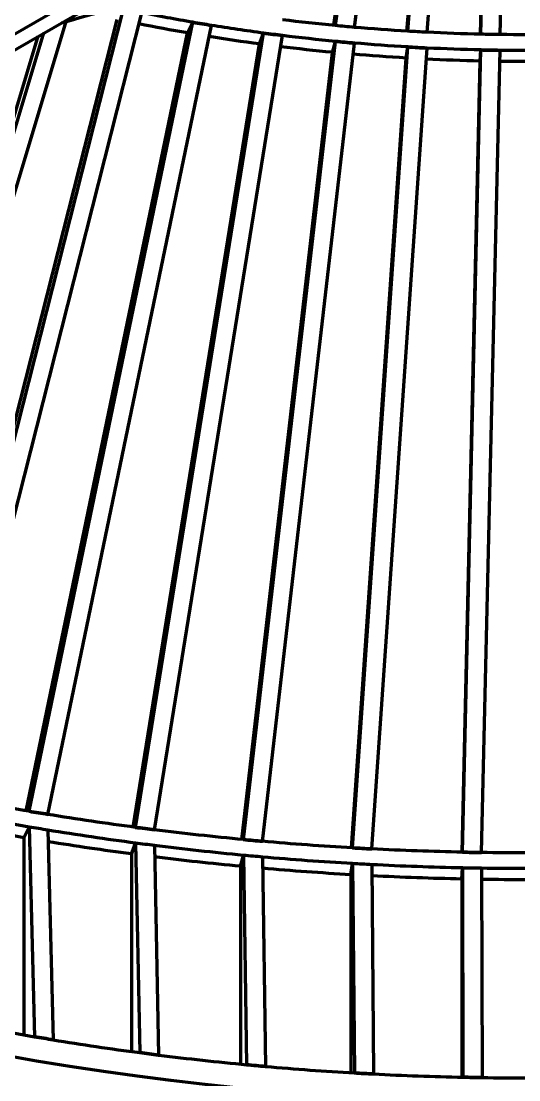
# Model space of a CAD drawing. Header units: inches. Extents: x -0.1 to 57.6, y -5.7 to 33.1.
# Drawn here: x 40.671 to 42.706, y 4.757 to 9.084 of the extents above; entities that cross this region are included whole.
import ezdxf

# ---------------------------------------------------------------- set-up
doc = ezdxf.new("R2010")
doc.units = ezdxf.units.IN
doc.header["$LTSCALE"] = 0.75
doc.header["$MEASUREMENT"] = 0
doc.layers.add('Visible', color=7, linetype='Continuous', lineweight=70)

msp = doc.modelspace()

# ---------------------------------------------------------------- linework, layer by layer
at = {"layer": 'Visible', "extrusion": (0, 0.817547, -0.575862)}
for p, q in [((44.8607, 11.4596), (27.8345, 1.6548)), ((27.9458, 1.6548), (44.8607, 11.3954)), ((42.6292, 9.0295), (42.6416, 9.4897)), ((42.3306, 9.0389), (42.3631, 9.4403)), ((42.5492, 9.031), (42.5613, 9.476)), ((42.5505, 9.031), (42.5625, 9.4762)), ((42.2485, 9.0434), (42.2794, 9.4244)), ((42.2522, 9.0432), (42.2832, 9.4252)), ((41.9496, 9.0668), (41.9902, 9.3661)), ((41.9558, 9.0662), (41.9966, 9.3675)), ((42.0336, 9.0591), (42.0776, 9.3843)), ((40.2768, 5.9361), (41.0898, 9.1343)), ((40.2768, 5.9361), (41.0898, 9.1343)), ((40.2618, 5.9393), (41.0631, 9.0916)), ((40.2618, 5.9393), (41.0631, 9.0916)), ((40.3509, 5.9208), (41.1639, 9.1189)), ((40.3509, 5.9208), (41.1639, 9.1189)), ((39.9317, 6.0148), (40.8555, 9.0832)), ((39.9317, 6.0148), (40.8555, 9.0832)), ((40.7038, 5.8547), (41.3734, 9.0797)), ((40.7038, 5.8547), (41.3734, 9.0797)), ((40.7795, 5.8421), (41.4491, 9.067)), ((40.7795, 5.8421), (41.4491, 9.067)), ((41.3515, 9.0362), (41.3734, 9.0797)), ((41.3515, 9.0362), (41.3734, 9.0797)), ((39.842, 6.0372), (40.7409, 9.023)), ((39.842, 6.0372), (40.7409, 9.023)), ((39.8595, 6.0328), (40.7636, 9.0361)), ((39.8595, 6.0328), (40.7636, 9.0361)), ((40.6914, 5.8569), (41.3515, 9.0362)), ((40.6914, 5.8569), (41.3515, 9.0362)), ((41.1389, 5.7889), (41.6625, 9.0355)), ((41.1389, 5.7889), (41.6625, 9.0355)), ((41.2158, 5.779), (41.7393, 9.0256)), ((41.2158, 5.779), (41.7393, 9.0256)), ((41.5803, 5.739), (41.9558, 9.0018)), ((41.5803, 5.739), (41.9558, 9.0018)), ((41.6453, 8.9912), (41.6625, 9.0355)), ((41.6453, 8.9912), (41.6625, 9.0355)), ((41.9435, 8.957), (41.9558, 9.0018)), ((41.9435, 8.957), (41.9558, 9.0018)), ((41.1291, 5.7902), (41.6453, 8.9912)), ((41.1291, 5.7902), (41.6453, 8.9912)), ((41.6581, 5.7319), (42.0336, 8.9947)), ((41.6581, 5.7319), (42.0336, 8.9947)), ((42.0263, 5.7051), (42.2522, 8.9788)), ((42.0263, 5.7051), (42.2522, 8.9788)), ((42.1047, 5.7009), (42.3306, 8.9746)), ((42.1047, 5.7009), (42.3306, 8.9746)), ((42.2448, 8.9337), (42.2522, 8.9788)), ((42.2448, 8.9337), (42.2522, 8.9788)), ((42.4751, 5.6874), (42.5505, 8.9666)), ((42.4751, 5.6874), (42.5505, 8.9666)), ((42.548, 8.9213), (42.5505, 8.9666)), ((42.548, 8.9213), (42.5505, 8.9666)), ((42.5538, 5.686), (42.6292, 8.9652)), ((42.5538, 5.686), (42.6292, 8.9652)), ((41.5733, 5.7397), (41.9435, 8.957)), ((41.5733, 5.7397), (41.9435, 8.957)), ((42.022, 5.7054), (42.2448, 8.9337)), ((42.022, 5.7054), (42.2448, 8.9337)), ((42.4737, 5.6875), (42.548, 8.9213)), ((42.4737, 5.6875), (42.548, 8.9213)), ((40.6819, 5.7468), (40.7038, 5.7904)), ((40.7038, 5.7904), (40.6819, 5.7468)), ((40.7038, 5.7904), (40.6819, 5.7468)), ((40.7038, 5.7904), (40.6819, 5.7468)), ((40.7038, 5.7904), (40.6819, 5.7468)), ((40.7038, 5.7904), (40.7258, 4.9333)), ((40.7038, 5.7904), (40.7258, 4.9333)), ((40.7038, 5.7904), (40.7258, 4.9333)), ((40.7038, 5.7904), (40.7258, 4.9333)), ((40.7038, 5.7904), (40.7258, 4.9333)), ((40.7795, 5.7777), (40.8014, 4.9207)), ((40.7795, 5.7777), (40.8014, 4.9207)), ((40.7795, 5.7777), (40.8014, 4.9207)), ((40.7795, 5.7777), (40.8014, 4.9207)), ((40.7795, 5.7777), (40.8014, 4.9207)), ((40.6819, 5.7468), (40.6819, 4.9409)), ((40.6819, 5.7468), (40.6819, 4.9409)), ((40.6819, 5.7468), (40.6819, 4.9409)), ((40.6819, 5.7468), (40.6819, 4.9409)), ((40.6819, 5.7468), (40.6819, 4.9409)), ((41.1218, 5.6803), (41.1389, 5.7246)), ((41.1389, 5.7246), (41.1218, 5.6803)), ((41.1389, 5.7246), (41.1218, 5.6803)), ((41.1389, 5.7246), (41.1218, 5.6803)), ((41.1389, 5.7246), (41.1218, 5.6803)), ((41.1389, 5.7246), (41.1561, 4.8682)), ((41.1389, 5.7246), (41.1561, 4.8682)), ((41.1389, 5.7246), (41.1561, 4.8682)), ((41.1389, 5.7246), (41.1561, 4.8682)), ((41.1389, 5.7246), (41.1561, 4.8682)), ((41.2158, 5.7147), (41.233, 4.8583)), ((41.2158, 5.7147), (41.233, 4.8583)), ((41.2158, 5.7147), (41.233, 4.8583)), ((41.2158, 5.7147), (41.233, 4.8583)), ((41.2158, 5.7147), (41.233, 4.8583)), ((41.1218, 5.6803), (41.1218, 4.8728)), ((41.1218, 5.6803), (41.1218, 4.8728)), ((41.1218, 5.6803), (41.1218, 4.8728)), ((41.1218, 5.6803), (41.1218, 4.8728)), ((41.1218, 5.6803), (41.1218, 4.8728)), ((41.568, 5.6298), (41.5803, 5.6746)), ((41.5803, 5.6746), (41.568, 5.6298)), ((41.5803, 5.6746), (41.568, 5.6298)), ((41.5803, 5.6746), (41.568, 5.6298)), ((41.5803, 5.6746), (41.568, 5.6298)), ((41.5803, 5.6746), (41.5927, 4.8188)), ((41.5803, 5.6746), (41.5927, 4.8188)), ((41.5803, 5.6746), (41.5927, 4.8188)), ((41.5803, 5.6746), (41.5927, 4.8188)), ((41.5803, 5.6746), (41.5927, 4.8188)), ((41.568, 5.6298), (41.568, 4.8212)), ((41.568, 5.6298), (41.568, 4.8212)), ((41.568, 5.6298), (41.568, 4.8212)), ((41.568, 5.6298), (41.568, 4.8212)), ((41.568, 5.6298), (41.568, 4.8212)), ((41.6581, 5.6675), (41.6704, 4.8117)), ((41.6581, 5.6675), (41.6704, 4.8117)), ((41.6581, 5.6675), (41.6704, 4.8117)), ((41.6581, 5.6675), (41.6704, 4.8117)), ((41.6581, 5.6675), (41.6704, 4.8117)), ((42.0189, 5.5956), (42.0263, 5.6407)), ((42.0263, 5.6407), (42.0189, 5.5956)), ((42.0263, 5.6407), (42.0189, 5.5956)), ((42.0263, 5.6407), (42.0189, 5.5956)), ((42.0263, 5.6407), (42.0189, 5.5956)), ((42.0263, 5.6407), (42.0337, 4.7853)), ((42.0263, 5.6407), (42.0337, 4.7853)), ((42.0263, 5.6407), (42.0337, 4.7853)), ((42.0263, 5.6407), (42.0337, 4.7853)), ((42.0263, 5.6407), (42.0337, 4.7853)), ((42.1047, 5.6365), (42.1121, 4.781)), ((42.1047, 5.6365), (42.1121, 4.781)), ((42.1047, 5.6365), (42.1121, 4.781)), ((42.1047, 5.6365), (42.1121, 4.781)), ((42.1047, 5.6365), (42.1121, 4.781)), ((42.0189, 5.5956), (42.0189, 4.7862)), ((42.0189, 5.5956), (42.0189, 4.7862)), ((42.0189, 5.5956), (42.0189, 4.7862)), ((42.0189, 5.5956), (42.0189, 4.7862)), ((42.0189, 5.5956), (42.0189, 4.7862)), ((42.4726, 5.5777), (42.4751, 5.6231)), ((42.4751, 5.6231), (42.4726, 5.5777)), ((42.4751, 5.6231), (42.4726, 5.5777)), ((42.4751, 5.6231), (42.4726, 5.5777)), ((42.4751, 5.6231), (42.4726, 5.5777)), ((42.4751, 5.6231), (42.4776, 4.7678)), ((42.4751, 5.6231), (42.4776, 4.7678)), ((42.4751, 5.6231), (42.4776, 4.7678)), ((42.4751, 5.6231), (42.4776, 4.7678)), ((42.4751, 5.6231), (42.4776, 4.7678)), ((42.5538, 5.6216), (42.5563, 4.7664)), ((42.5538, 5.6216), (42.5563, 4.7664)), ((42.5538, 5.6216), (42.5563, 4.7664)), ((42.5538, 5.6216), (42.5563, 4.7664)), ((42.5538, 5.6216), (42.5563, 4.7664)), ((42.4726, 5.5777), (42.4726, 4.7679)), ((42.4726, 5.5777), (42.4726, 4.7679)), ((42.4726, 5.5777), (42.4726, 4.7679)), ((42.4726, 5.5777), (42.4726, 4.7679)), ((42.4726, 5.5777), (42.4726, 4.7679))]:
    msp.add_line(p, q, dxfattribs=at)
at = {"layer": 'Visible', "extrusion": (-3.61307e-16, 3.46945e-16, -1)}
for centre, major_axis, start_param, end_param in [((42.7394, 11.7059), (4.7606, 0), 1.86181, 1.908101), ((42.7394, 11.7703), (-4.7606, 0), -1.405447, -1.359155), ((42.7394, 11.7703), (-4.7606, 0), -1.468279, -1.421987), ((42.7394, 11.7059), (4.7606, 0), 1.782438, 1.798978), ((42.7394, 11.7059), (-4.7606, 0), -1.405447, -1.359155), ((42.7394, 11.7059), (-4.7606, 0), -1.468279, -1.421987)]:
    msp.add_ellipse(centre, major_axis=major_axis, ratio=0.575862, start_param=start_param, end_param=end_param, dxfattribs=at)
at = {"layer": 'Visible', "extrusion": (-2.91684e-16, 4.85723e-16, -1)}
for major_axis, start_param, end_param in [((-4.8394, 0), -1.279918, -1.236652), ((4.8394, 0), 1.736011, 1.780492)]:
    msp.add_ellipse((42.7394, 11.7059), major_axis=major_axis, ratio=0.575862, start_param=start_param, end_param=end_param, dxfattribs=at)
at = {"layer": 'Visible', "extrusion": (-2.91918e-16, 6.245e-16, -1)}
for centre, major_axis, start_param, end_param in [((42.7394, 11.7059), (-4.7606, 0), -1.296323, -1.279783), ((42.7394, 11.7703), (-4.7606, 0), -1.484819, -1.468279), ((42.7394, 11.7703), (4.7606, 0), 1.610482, 1.656774), ((42.7394, 11.7703), (4.7606, 0), 1.593942, 1.610482), ((42.7394, 11.7703), (-4.7606, 0), 4.689243, 4.735535), ((42.7394, 11.7059), (-4.7606, 0), -1.484819, -1.468279), ((42.7394, 11.7059), (4.7606, 0), 1.610482, 1.656774), ((42.7394, 11.7059), (4.7606, 0), 1.593942, 1.610482), ((42.7394, 11.7059), (-4.7606, 0), 4.689243, 4.735535)]:
    msp.add_ellipse(centre, major_axis=major_axis, ratio=0.575862, start_param=start_param, end_param=end_param, dxfattribs=at)
at = {"layer": 'Visible'}
for centre, major_axis, start_param, end_param in [((42.7394, 11.7059), (-4.7606, 0), 1.279783, 1.296323), ((42.7394, 11.7059), (-4.7606, 0), 1.342615, 1.359155), ((42.7394, 11.7059), (4.7606, 0), 4.547039, 4.563579), ((42.7394, 11.7059), (4.7606, 0), 4.609871, 4.626411), ((42.7394, 11.7059), (4.7606, 0), 4.672703, 4.689243), ((42.7394, 8.7466), (7.0819, 0), 3.676932, 4.974188), ((42.7394, 9.8082), (-7.1606, 0), 1.282555, 1.293551), ((42.7394, 9.8082), (-7.1606, 0), 1.345387, 1.356383), ((42.7394, 9.8082), (7.1606, 0), 4.549811, 4.560808), ((42.7394, 9.8082), (-7.1606, 0), 1.47105, 1.482047), ((42.7394, 9.8082), (-7.1606, 0), 1.533882, 1.544879), ((42.7394, 8.8432), (7.0819, 0), 4.372373, 4.424086), ((42.7394, 8.8432), (-7.0819, 0), 1.282494, 1.293612), ((42.7394, 8.8432), (7.0819, 0), 4.435205, 4.486918), ((42.7394, 8.8432), (-7.0819, 0), 1.345326, 1.356444), ((42.7394, 8.8432), (7.0819, 0), 4.498037, 4.54975), ((42.7394, 8.8432), (7.0819, 0), 4.54975, 4.560869), ((42.7394, 8.8432), (-7.0819, 0), 1.419276, 1.470989), ((42.7394, 8.8432), (-7.0819, 0), 1.470989, 1.482108), ((42.7394, 8.8432), (7.0819, 0), 4.6237, 4.675414), ((42.7394, 8.8432), (7.0819, 0), 4.675414, 4.686532), ((42.7394, 8.8432), (-7.0819, 0), 1.54494, 1.596653)]:
    msp.add_ellipse(centre, major_axis=major_axis, ratio=0.575862, start_param=start_param, end_param=end_param, dxfattribs=at)
at = {"layer": 'Visible', "extrusion": (-2.77556e-16, 6.245e-16, -1)}
for centre, major_axis, start_param, end_param in [((42.7394, 11.7059), (-4.7606, 0), -1.342615, -1.296323), ((42.7394, 11.7703), (4.7606, 0), 1.719606, 1.736146), ((42.7394, 11.7059), (4.7606, 0), 1.719606, 1.736146)]:
    msp.add_ellipse(centre, major_axis=major_axis, ratio=0.575862, start_param=start_param, end_param=end_param, dxfattribs=at)
at = {"layer": 'Visible', "extrusion": (-3.46945e-16, 3.46945e-16, -1)}
for major_axis, start_param, end_param in [((-4.8394, 0), -1.342749, -1.298873), ((4.8394, 0), 1.67318, 1.718258), ((4.8394, 0), 1.610348, 1.656021), ((4.8394, 0), 1.547812, 1.593781)]:
    msp.add_ellipse((42.7394, 11.7059), major_axis=major_axis, ratio=0.575862, start_param=start_param, end_param=end_param, dxfattribs=at)
at = {"layer": 'Visible', "extrusion": (-3.49588e-16, 4.16334e-16, -1)}
for centre, major_axis, start_param, end_param in [((42.7394, 9.8082), (-7.1606, 0), -1.282555, -1.230719), ((42.7394, 9.8082), (-7.1606, 0), -1.293551, -1.282555), ((42.7394, 9.8082), (7.1606, 0), 1.722378, 1.733374), ((42.7394, 9.8082), (-7.1606, 0), -1.482047, -1.47105), ((42.7394, 9.8082), (7.1606, 0), 1.596714, 1.60771), ((42.7394, 9.7438), (-7.1606, 0), -1.482047, -1.47105), ((42.7394, 9.7438), (-7.1606, 0), -1.533882, -1.482047)]:
    msp.add_ellipse(centre, major_axis=major_axis, ratio=0.575862, start_param=start_param, end_param=end_param, dxfattribs=at)
at = {"layer": 'Visible', "extrusion": (-3.16682e-16, 4.85723e-16, -1)}
for centre, major_axis, start_param, end_param in [((42.7394, 9.7438), (7.1606, 0), 1.859038, 1.910873), ((42.7394, 9.8082), (-7.1606, 0), -1.345387, -1.293551), ((42.7394, 9.7438), (-7.1606, 0), -1.293551, -1.282555), ((42.7394, 9.7438), (-7.1606, 0), -1.345387, -1.293551), ((42.7394, 9.8082), (-7.1606, 0), -1.356383, -1.345387), ((42.7394, 9.8082), (7.1606, 0), 1.733374, 1.78521), ((42.7394, 9.7438), (7.1606, 0), 1.78521, 1.796206), ((42.7394, 9.7438), (7.1606, 0), 1.78521, 1.796206), ((42.7394, 9.7438), (7.1606, 0), 1.78521, 1.796206), ((42.7394, 9.7438), (7.1606, 0), 1.78521, 1.796206), ((42.7394, 9.7438), (7.1606, 0), 1.78521, 1.796206), ((42.7394, 9.8082), (-7.1606, 0), -1.47105, -1.419215), ((42.7394, 9.7438), (7.1606, 0), 1.722378, 1.733374), ((42.7394, 9.8082), (7.1606, 0), 1.60771, 1.659546), ((42.7394, 9.8082), (7.1606, 0), 1.544879, 1.596714), ((42.7394, 9.7438), (-7.1606, 0), -1.47105, -1.419215), ((42.7394, 9.7438), (7.1606, 0), 1.596714, 1.60771), ((42.7394, 9.7438), (-7.1606, 0), 4.686471, 4.738307)]:
    msp.add_ellipse(centre, major_axis=major_axis, ratio=0.575862, start_param=start_param, end_param=end_param, dxfattribs=at)
at = {"layer": 'Visible', "extrusion": (-2.9383e-16, 4.85723e-16, -1)}
for major_axis, start_param, end_param in [((7.2394, 0), 1.858978, 1.906808), ((7.2394, 0), 1.733314, 1.78271), ((-7.2394, 0), -1.47111, -1.420968), ((-7.2394, 0), -1.533942, -1.483069), ((7.2394, 0), 1.545179, 1.596414)]:
    msp.add_ellipse((42.7394, 9.7438), major_axis=major_axis, ratio=0.575862, start_param=start_param, end_param=end_param, dxfattribs=at)
at = {"layer": 'Visible', "extrusion": (-2.79266e-16, 2.77556e-16, -1)}
for major_axis, start_param, end_param in [((-7.1606, 0), -1.293551, -1.282555), ((-7.1606, 0), -1.293551, -1.282555), ((-7.1606, 0), -1.293551, -1.282555), ((-7.1606, 0), -1.293551, -1.282555), ((7.1606, 0), 1.733374, 1.78521), ((7.1606, 0), 1.722378, 1.733374), ((7.1606, 0), 1.722378, 1.733374), ((7.1606, 0), 1.722378, 1.733374), ((7.1606, 0), 1.722378, 1.733374), ((-7.1606, 0), -1.482047, -1.47105), ((-7.1606, 0), -1.482047, -1.47105), ((-7.1606, 0), -1.482047, -1.47105), ((-7.1606, 0), -1.482047, -1.47105)]:
    msp.add_ellipse((42.7394, 9.7438), major_axis=major_axis, ratio=0.575862, start_param=start_param, end_param=end_param, dxfattribs=at)
at = {"layer": 'Visible', "extrusion": (-2.59604e-16, 3.46945e-16, -1)}
msp.add_ellipse((42.7394, 9.7438), major_axis=(-7.2394, 0), ratio=0.575862, start_param=-1.345446, end_param=-1.296819, dxfattribs=at)
at = {"layer": 'Visible', "extrusion": (-2.94009e-16, 4.16334e-16, -1)}
msp.add_ellipse((42.7394, 9.7438), major_axis=(7.1606, 0), ratio=0.575862, start_param=1.596714, end_param=1.60771, dxfattribs=at)
msp.add_ellipse((42.7394, 9.7438), major_axis=(7.1606, 0), ratio=0.575862, start_param=1.596714, end_param=1.60771, dxfattribs=at)
msp.add_ellipse((42.7394, 9.7438), major_axis=(7.1606, 0), ratio=0.575862, start_param=1.596714, end_param=1.60771, dxfattribs=at)
msp.add_ellipse((42.7394, 9.7438), major_axis=(7.1606, 0), ratio=0.575862, start_param=1.596714, end_param=1.60771, dxfattribs=at)
at = {"layer": 'Visible', "extrusion": (-1.24815e-16, 4.16334e-16, -1)}
for major_axis, start_param, end_param in [((-7.0819, 0), -1.293612, -1.282494), ((-7.0819, 0), -1.293612, -1.282494), ((-7.0819, 0), -1.293612, -1.282494), ((-7.0819, 0), -1.293612, -1.282494), ((7.0819, 0), 1.596653, 1.607772), ((7.0819, 0), 1.596653, 1.607772), ((7.0819, 0), 1.596653, 1.607772), ((7.0819, 0), 1.596653, 1.607772)]:
    msp.add_ellipse((42.7394, 8.8432), major_axis=major_axis, ratio=0.575862, start_param=start_param, end_param=end_param, dxfattribs=at)
at = {"layer": 'Visible', "extrusion": (-2.77556e-16, 5.55112e-16, -1)}
msp.add_ellipse((42.7394, 8.8432), major_axis=(-7.0819, 0), ratio=0.575862, start_param=-1.356444, end_param=-1.345326, dxfattribs=at)
msp.add_ellipse((42.7394, 8.8432), major_axis=(-7.0819, 0), ratio=0.575862, start_param=-1.356444, end_param=-1.345326, dxfattribs=at)
msp.add_ellipse((42.7394, 8.8432), major_axis=(-7.0819, 0), ratio=0.575862, start_param=-1.356444, end_param=-1.345326, dxfattribs=at)
msp.add_ellipse((42.7394, 8.8432), major_axis=(-7.0819, 0), ratio=0.575862, start_param=-1.356444, end_param=-1.345326, dxfattribs=at)
at = {"layer": 'Visible', "extrusion": (-2.77556e-16, 4.85723e-16, -1)}
for start_param, end_param in [(-1.419276, -1.408157), (-1.419276, -1.408157), (-1.419276, -1.408157), (-1.419276, -1.408157), (-1.482108, -1.470989), (-1.482108, -1.470989), (-1.482108, -1.470989), (-1.482108, -1.470989)]:
    msp.add_ellipse((42.7394, 8.8432), major_axis=(-7.0819, 0), ratio=0.575862, start_param=start_param, end_param=end_param, dxfattribs=at)
at = {"layer": 'Visible'}
msp.add_open_spline([(40.8354, 9.0774), (41.1016, 9.1545), (41.3708, 9.225), (41.6418, 9.2885), (42.0252, 9.3784), (42.4121, 9.4542), (42.7988, 9.5154), (43.1353, 9.5685), (43.4717, 9.6106), (43.8055, 9.6412), (44.096, 9.6678), (44.3845, 9.6857), (44.6695, 9.6949), (44.9176, 9.7029), (45.163, 9.7043), (45.4047, 9.699), (45.6151, 9.6945), (45.8227, 9.6849), (46.0269, 9.6703), (46.3781, 9.6451), (46.7191, 9.6053), (47.0468, 9.551), (47.2906, 9.5106), (47.5271, 9.4623), (47.7551, 9.4063), (48.0901, 9.3239), (48.4068, 9.2249), (48.7016, 9.1103), (48.9014, 9.0326), (49.0911, 8.9478), (49.27, 8.8563)], degree=3, knots=[5.127432, 5.127432, 5.127432, 5.127432, 5.224407, 5.224407, 5.224407, 5.361663, 5.361663, 5.361663, 5.481126, 5.481126, 5.481126, 5.585103, 5.585103, 5.585103, 5.6756, 5.6756, 5.6756, 5.754365, 5.754365, 5.754365, 5.889819, 5.889819, 5.889819, 5.990578, 5.990578, 5.990578, 6.138669, 6.138669, 6.138669, 6.239004, 6.239004, 6.239004, 6.239004], dxfattribs=at)

doc.saveas('drawing.dxf')
